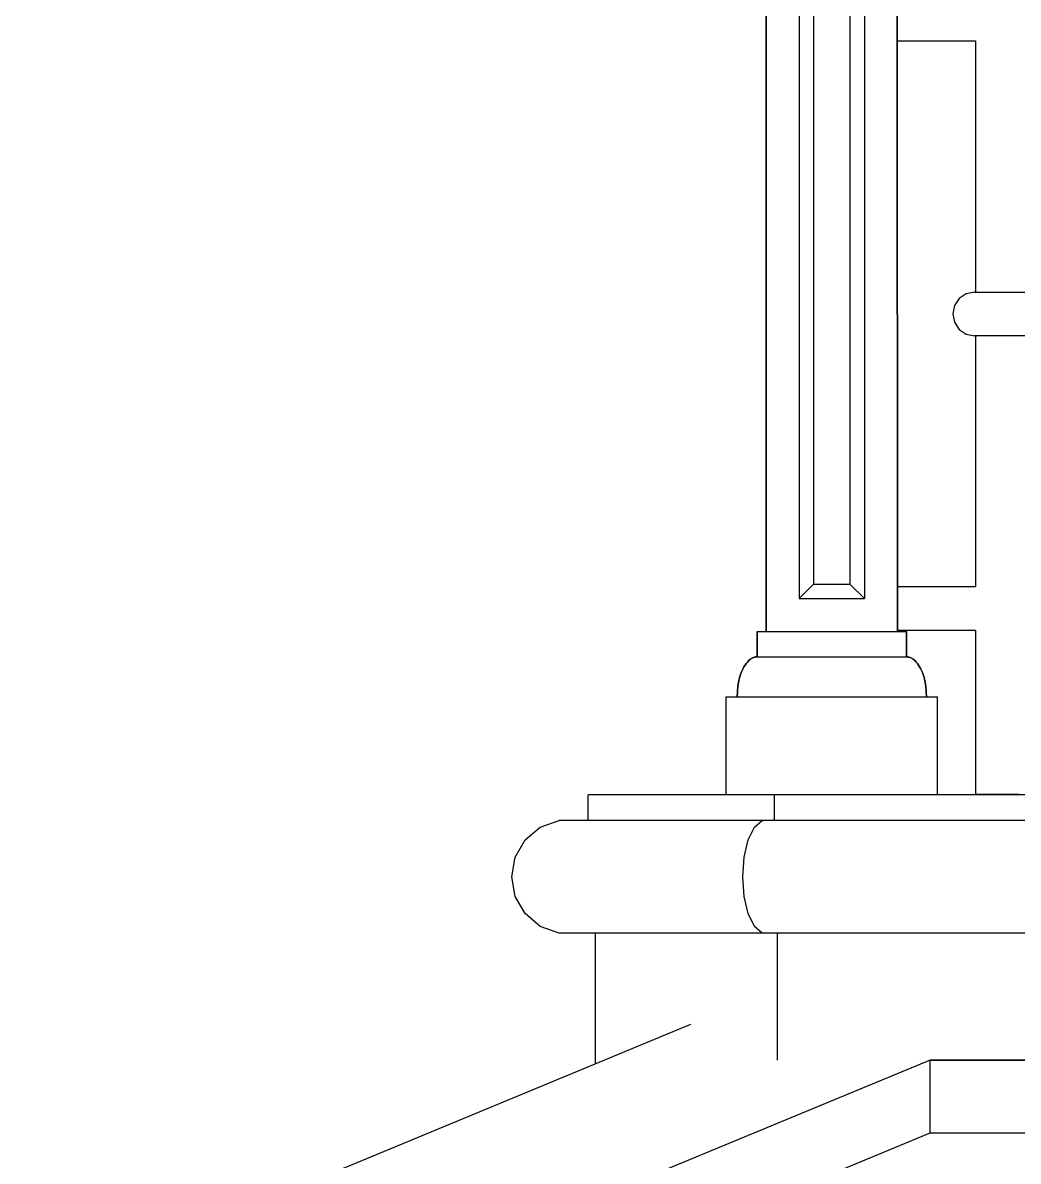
# Model space of a CAD drawing. Header units: millimetres. Extents: x -11840 to 12480, y -4119 to 5972.
# Drawn here: x -8206.9 to -7933.5, y 743.1 to 1055.9 of the extents above; entities that cross this region are included whole.
import ezdxf

# ---------------------------------------------------------------- set-up
doc = ezdxf.new("R2010")
doc.units = ezdxf.units.MM

msp = doc.modelspace()

# ---------------------------------------------------------------- linework, layer by layer
at = {"color": 251, "true_color": 0x666666}
for p, q in [((-8002.71, 888.67), (-8002.71, 1109.53)), ((-8002.71, 888.67), (-8002.71, 1109.53)), ((-8002.71, 1109.53), (-8002.71, 888.67)), ((-8002.71, 1109.53), (-8002.71, 888.67)), ((-7966.72, 1109.53), (-7966.71, 888.67)), ((-7966.72, 1109.53), (-7966.71, 888.67)), ((-7966.71, 888.67), (-7966.72, 1109.53)), ((-7966.71, 888.67), (-7966.72, 1109.53)), ((-8005.21, 881.67), (-8005.21, 888.67)), ((-8005.21, 888.67), (-7964.21, 888.67)), ((-8005.21, 881.67), (-8005.21, 888.67)), ((-8005.21, 888.67), (-7964.21, 888.67)), ((-8005.21, 888.67), (-7964.21, 888.67)), ((-8005.21, 888.67), (-8005.21, 881.67)), ((-8005.21, 888.67), (-8005.21, 881.67)), ((-8005.21, 888.67), (-7964.21, 888.67)), ((-7964.21, 888.67), (-7964.21, 881.67)), ((-7964.21, 888.67), (-7964.21, 881.67)), ((-7964.21, 881.67), (-7964.21, 888.67)), ((-7964.21, 881.67), (-7964.21, 888.67)), ((-8009.1, 878.45), (-8008.84, 878.93)), ((-8009.1, 878.45), (-8008.84, 878.93)), ((-8008.84, 878.93), (-8009.1, 878.45)), ((-8008.84, 878.93), (-8009.1, 878.45)), ((-8008.84, 878.93), (-8008.55, 879.39)), ((-8008.84, 878.93), (-8008.55, 879.39)), ((-8008.55, 879.39), (-8008.84, 878.93)), ((-8008.55, 879.39), (-8008.84, 878.93)), ((-8008.55, 879.39), (-8008.22, 879.83)), ((-8008.55, 879.39), (-8008.22, 879.83)), ((-8008.22, 879.83), (-8008.55, 879.39)), ((-8008.22, 879.83), (-8008.55, 879.39)), ((-8008.22, 879.83), (-8007.87, 880.24)), ((-8008.22, 879.83), (-8007.87, 880.24)), ((-8007.87, 880.24), (-8008.22, 879.83)), ((-8007.87, 880.24), (-8008.22, 879.83)), ((-8007.87, 880.24), (-8007.49, 880.63)), ((-8007.87, 880.24), (-8007.49, 880.63)), ((-8007.49, 880.63), (-8007.87, 880.24)), ((-8007.49, 880.63), (-8007.87, 880.24)), ((-8007.49, 880.63), (-8007.08, 881)), ((-8007.49, 880.63), (-8007.08, 881)), ((-8007.08, 881), (-8007.49, 880.63)), ((-8007.08, 881), (-8007.49, 880.63)), ((-8007.08, 881), (-8006.92, 881.12)), ((-8007.08, 881), (-8006.92, 881.12)), ((-8006.92, 881.12), (-8007.08, 881)), ((-8006.92, 881.12), (-8007.08, 881)), ((-8006.92, 881.12), (-8006.75, 881.23)), ((-8006.92, 881.12), (-8006.75, 881.23)), ((-8006.75, 881.23), (-8006.92, 881.12)), ((-8006.75, 881.23), (-8006.92, 881.12)), ((-8006.75, 881.23), (-8006.57, 881.33)), ((-8006.75, 881.23), (-8006.57, 881.33)), ((-8006.57, 881.33), (-8006.75, 881.23)), ((-8006.57, 881.33), (-8006.75, 881.23)), ((-8006.57, 881.33), (-8006.39, 881.42)), ((-8006.57, 881.33), (-8006.39, 881.42)), ((-8006.39, 881.42), (-8006.57, 881.33)), ((-8006.39, 881.42), (-8006.57, 881.33)), ((-8006.39, 881.42), (-8006.2, 881.5)), ((-8006.39, 881.42), (-8006.2, 881.5)), ((-8006.2, 881.5), (-8006.39, 881.42)), ((-8006.2, 881.5), (-8006.39, 881.42)), ((-8006.2, 881.5), (-8006.01, 881.56)), ((-8006.2, 881.5), (-8006.01, 881.56)), ((-8006.01, 881.56), (-8006.2, 881.5)), ((-8006.01, 881.56), (-8006.2, 881.5)), ((-8006.01, 881.56), (-8005.82, 881.61)), ((-8006.01, 881.56), (-8005.82, 881.61)), ((-8005.82, 881.61), (-8006.01, 881.56)), ((-8005.82, 881.61), (-8006.01, 881.56)), ((-8005.82, 881.61), (-8005.62, 881.64)), ((-8005.82, 881.61), (-8005.62, 881.64)), ((-8005.62, 881.64), (-8005.82, 881.61)), ((-8005.62, 881.64), (-8005.82, 881.61)), ((-8005.62, 881.64), (-8005.42, 881.66)), ((-8005.62, 881.64), (-8005.42, 881.66)), ((-8005.42, 881.66), (-8005.62, 881.64)), ((-8005.42, 881.66), (-8005.62, 881.64)), ((-8005.42, 881.66), (-8005.21, 881.67)), ((-8005.42, 881.66), (-8005.21, 881.67)), ((-8005.42, 881.66), (-8005.21, 881.67)), ((-8005.42, 881.66), (-8005.21, 881.67)), ((-8005.21, 881.67), (-8005.42, 881.66)), ((-8005.21, 881.67), (-8005.42, 881.66)), ((-8005.42, 881.66), (-8005.21, 881.66)), ((-8005.42, 881.66), (-8005.21, 881.66)), ((-8005.42, 881.66), (-8005.42, 881.66)), ((-8005.42, 881.66), (-8005.42, 881.66)), ((-8005.21, 881.67), (-7964.21, 881.67)), ((-8005.21, 881.67), (-7964.21, 881.67)), ((-8005.21, 881.67), (-7964.21, 881.67)), ((-8005.21, 881.66), (-8005.21, 881.67)), ((-8005.21, 881.67), (-7964.21, 881.67)), ((-8005.21, 881.66), (-8005.21, 881.67)), ((-8005.21, 881.66), (-8005.15, 881.66)), ((-8005.21, 881.66), (-8005.15, 881.66)), ((-8005.15, 881.66), (-8005.12, 881.66)), ((-8005.15, 881.66), (-8005.12, 881.66)), ((-8005.12, 881.66), (-7984.71, 881.66)), ((-8005.12, 881.66), (-7984.71, 881.66)), ((-7984.71, 881.66), (-7964.21, 881.66)), ((-7984.71, 881.66), (-7964.21, 881.66)), ((-7964.21, 881.67), (-7964.01, 881.66)), ((-7964.21, 881.67), (-7964.01, 881.66)), ((-7964.21, 881.67), (-7964.01, 881.66)), ((-7964.21, 881.67), (-7964.01, 881.66)), ((-7964.01, 881.66), (-7964.21, 881.67)), ((-7964.21, 881.66), (-7964.21, 881.67)), ((-7964.01, 881.66), (-7964.21, 881.67)), ((-7964.21, 881.66), (-7964.21, 881.67)), ((-7964.21, 881.66), (-7964.01, 881.66)), ((-7964.21, 881.66), (-7964.01, 881.66)), ((-7964.01, 881.66), (-7963.81, 881.64)), ((-7964.01, 881.66), (-7963.81, 881.64)), ((-7964.01, 881.66), (-7964.01, 881.66)), ((-7964.01, 881.66), (-7964.01, 881.66)), ((-7964.01, 881.66), (-7964.01, 881.66)), ((-7963.81, 881.64), (-7964.01, 881.66)), ((-7964.01, 881.66), (-7964.01, 881.66)), ((-7964.01, 881.66), (-7964.01, 881.66)), ((-7964.01, 881.66), (-7964.01, 881.66)), ((-7963.81, 881.64), (-7964.01, 881.66)), ((-7963.81, 881.64), (-7963.61, 881.61)), ((-7963.81, 881.64), (-7963.61, 881.61)), ((-7963.61, 881.61), (-7963.81, 881.64)), ((-7963.61, 881.61), (-7963.81, 881.64)), ((-7963.61, 881.61), (-7963.42, 881.56)), ((-7963.61, 881.61), (-7963.42, 881.56)), ((-7963.42, 881.56), (-7963.61, 881.61)), ((-7963.42, 881.56), (-7963.61, 881.61)), ((-7963.42, 881.56), (-7963.22, 881.5)), ((-7963.42, 881.56), (-7963.22, 881.5)), ((-7963.22, 881.5), (-7963.42, 881.56)), ((-7963.22, 881.5), (-7963.42, 881.56)), ((-7963.22, 881.5), (-7963.04, 881.42)), ((-7963.22, 881.5), (-7963.04, 881.42)), ((-7963.04, 881.42), (-7963.22, 881.5)), ((-7963.04, 881.42), (-7963.22, 881.5)), ((-7963.04, 881.42), (-7962.85, 881.33)), ((-7963.04, 881.42), (-7962.85, 881.33)), ((-7962.85, 881.33), (-7963.04, 881.42)), ((-7962.85, 881.33), (-7963.04, 881.42)), ((-7962.85, 881.33), (-7962.68, 881.23)), ((-7962.85, 881.33), (-7962.68, 881.23)), ((-7962.68, 881.23), (-7962.85, 881.33)), ((-7962.68, 881.23), (-7962.85, 881.33)), ((-7962.68, 881.23), (-7962.51, 881.12)), ((-7962.68, 881.23), (-7962.51, 881.12)), ((-7962.51, 881.12), (-7962.68, 881.23)), ((-7962.51, 881.12), (-7962.68, 881.23)), ((-7962.51, 881.12), (-7962.35, 881)), ((-7962.51, 881.12), (-7962.35, 881)), ((-7962.35, 881), (-7962.51, 881.12)), ((-7962.35, 881), (-7962.51, 881.12)), ((-7962.35, 881), (-7961.94, 880.63)), ((-7962.35, 881), (-7961.94, 880.63)), ((-7961.94, 880.63), (-7962.35, 881)), ((-7961.94, 880.63), (-7962.35, 881)), ((-7961.94, 880.63), (-7961.56, 880.24)), ((-7961.94, 880.63), (-7961.56, 880.24)), ((-7961.56, 880.24), (-7961.94, 880.63)), ((-7961.56, 880.24), (-7961.94, 880.63)), ((-7961.56, 880.24), (-7961.2, 879.83)), ((-7961.56, 880.24), (-7961.2, 879.83)), ((-7961.2, 879.83), (-7961.56, 880.24)), ((-7961.2, 879.83), (-7961.56, 880.24)), ((-7961.2, 879.83), (-7960.88, 879.39)), ((-7961.2, 879.83), (-7960.88, 879.39)), ((-7960.88, 879.39), (-7961.2, 879.83)), ((-7960.88, 879.39), (-7961.2, 879.83)), ((-7960.88, 879.39), (-7960.59, 878.93)), ((-7960.88, 879.39), (-7960.59, 878.93)), ((-7960.59, 878.93), (-7960.88, 879.39)), ((-7960.59, 878.93), (-7960.88, 879.39)), ((-7960.59, 878.93), (-7960.32, 878.45)), ((-7960.59, 878.93), (-7960.32, 878.45)), ((-7960.32, 878.45), (-7960.59, 878.93)), ((-7960.32, 878.45), (-7960.59, 878.93)), ((-8010.26, 875.12), (-8009.97, 876.26)), ((-8010.26, 875.12), (-8009.97, 876.26)), ((-8009.97, 876.26), (-8010.26, 875.12)), ((-8009.97, 876.26), (-8010.26, 875.12)), ((-8009.97, 876.26), (-8009.58, 877.37)), ((-8009.97, 876.26), (-8009.58, 877.37)), ((-8009.58, 877.37), (-8009.97, 876.26)), ((-8009.58, 877.37), (-8009.97, 876.26)), ((-8009.58, 877.37), (-8009.1, 878.45)), ((-8009.58, 877.37), (-8009.1, 878.45)), ((-8009.1, 878.45), (-8009.58, 877.37)), ((-8009.1, 878.45), (-8009.58, 877.37)), ((-7960.32, 878.45), (-7959.84, 877.37)), ((-7960.32, 878.45), (-7959.84, 877.37)), ((-7959.84, 877.37), (-7960.32, 878.45)), ((-7959.84, 877.37), (-7960.32, 878.45)), ((-7959.84, 877.37), (-7959.46, 876.26)), ((-7959.84, 877.37), (-7959.46, 876.26)), ((-7959.46, 876.26), (-7959.84, 877.37)), ((-7959.46, 876.26), (-7959.84, 877.37)), ((-7959.46, 876.26), (-7959.17, 875.12)), ((-7959.46, 876.26), (-7959.17, 875.12)), ((-7959.17, 875.12), (-7959.46, 876.26)), ((-7959.17, 875.12), (-7959.46, 876.26)), ((-8010.66, 872.16), (-8010.51, 873.65)), ((-8010.66, 872.16), (-8010.51, 873.65)), ((-8010.51, 873.65), (-8010.66, 872.16)), ((-8010.51, 873.65), (-8010.66, 872.16)), ((-8010.51, 873.65), (-8010.26, 875.12)), ((-8010.51, 873.65), (-8010.26, 875.12)), ((-8010.26, 875.12), (-8010.51, 873.65)), ((-8010.26, 875.12), (-8010.51, 873.65)), ((-7959.17, 875.12), (-7958.92, 873.65)), ((-7959.17, 875.12), (-7958.92, 873.65)), ((-7958.92, 873.65), (-7959.17, 875.12)), ((-7958.92, 873.65), (-7959.17, 875.12)), ((-7958.92, 873.65), (-7958.76, 872.16)), ((-7958.92, 873.65), (-7958.76, 872.16)), ((-7958.76, 872.16), (-7958.92, 873.65)), ((-7958.76, 872.16), (-7958.92, 873.65)), ((-8013.71, 843.73), (-8013.71, 870.67)), ((-8013.71, 870.67), (-7955.71, 870.67)), ((-8013.71, 870.67), (-7955.71, 870.67)), ((-8013.71, 843.73), (-8013.71, 870.67)), ((-8013.71, 843.73), (-8013.71, 870.67)), ((-8013.71, 843.73), (-8013.71, 870.67)), ((-8013.71, 870.67), (-7955.71, 870.67)), ((-8013.71, 843.73), (-8013.71, 870.67)), ((-8013.71, 870.67), (-7955.71, 870.67)), ((-8013.71, 843.73), (-8013.71, 870.67)), ((-8010.71, 870.67), (-8010.66, 872.16)), ((-8010.71, 870.67), (-8010.66, 872.16)), ((-8010.66, 872.16), (-8010.71, 870.67)), ((-8010.66, 872.16), (-8010.71, 870.67)), ((-7958.76, 872.16), (-7958.71, 870.67)), ((-7958.76, 872.16), (-7958.71, 870.67)), ((-7958.71, 870.67), (-7958.76, 872.16)), ((-7958.71, 870.67), (-7958.76, 872.16)), ((-7955.71, 843.73), (-7955.71, 870.67)), ((-7955.71, 843.73), (-7955.71, 870.67)), ((-7955.71, 843.73), (-7955.71, 870.67)), ((-7955.71, 843.73), (-7955.71, 870.67)), ((-8051.65, 836.73), (-8051.65, 843.73)), ((-8000.48, 843.73), (-8051.65, 843.73)), ((-8051.65, 836.73), (-8051.65, 843.73)), ((-8000.48, 843.73), (-8051.65, 843.73)), ((-8000.48, 836.73), (-8000.48, 843.73)), ((-7068.83, 843.73), (-8000.48, 843.73)), ((-8000.48, 836.73), (-8000.48, 843.73)), ((-7068.83, 843.73), (-8000.48, 843.73)), ((-8064.79, 834.86), (-8059.65, 836.73)), ((-8064.79, 834.86), (-8059.65, 836.73)), ((-8003.8, 836.73), (-8059.65, 836.73)), ((-8003.8, 836.73), (-8059.65, 836.73)), ((-8005.92, 834.86), (-8003.8, 836.73)), ((-8005.92, 834.86), (-8003.8, 836.73)), ((-7065.51, 836.73), (-8003.8, 836.73)), ((-7065.51, 836.73), (-8003.8, 836.73)), ((-8068.97, 831.35), (-8064.79, 834.86)), ((-8068.97, 831.35), (-8064.79, 834.86)), ((-8007.66, 831.35), (-8005.92, 834.86)), ((-8007.66, 831.35), (-8005.92, 834.86)), ((-8071.7, 826.61), (-8068.97, 831.35)), ((-8071.7, 826.61), (-8068.97, 831.35)), ((-8008.79, 826.61), (-8007.66, 831.35)), ((-8008.79, 826.61), (-8007.66, 831.35)), ((-8072.65, 821.23), (-8071.7, 826.61)), ((-8072.65, 821.23), (-8071.7, 826.61)), ((-8009.18, 821.23), (-8008.79, 826.61)), ((-8009.18, 821.23), (-8008.79, 826.61)), ((-8071.7, 815.85), (-8072.65, 821.23)), ((-8071.7, 815.85), (-8072.65, 821.23)), ((-8008.79, 815.85), (-8009.18, 821.23)), ((-8008.79, 815.85), (-8009.18, 821.23)), ((-8068.97, 811.12), (-8071.7, 815.85)), ((-8068.97, 811.12), (-8071.7, 815.85)), ((-8007.66, 811.12), (-8008.79, 815.85)), ((-8007.66, 811.12), (-8008.79, 815.85)), ((-8064.79, 807.6), (-8068.97, 811.12)), ((-8064.79, 807.6), (-8068.97, 811.12)), ((-8005.92, 807.6), (-8007.66, 811.12)), ((-8005.92, 807.6), (-8007.66, 811.12)), ((-8059.65, 805.73), (-8064.79, 807.6)), ((-8059.65, 805.73), (-8064.79, 807.6)), ((-8003.8, 805.73), (-8005.92, 807.6)), ((-8003.8, 805.73), (-8005.92, 807.6)), ((-8003.8, 805.73), (-8059.65, 805.73)), ((-8003.8, 805.73), (-8059.65, 805.73)), ((-8049.65, 769.87), (-8049.65, 805.73)), ((-8049.65, 769.87), (-8049.65, 805.73)), ((-7065.51, 805.73), (-8003.8, 805.73)), ((-7065.51, 805.73), (-8003.8, 805.73)), ((-7999.65, 770.84), (-7999.65, 805.73)), ((-7999.65, 770.84), (-7999.65, 805.73)), ((-9339.71, 235.73), (-8023.43, 780.72)), ((-9339.71, 235.73), (-8023.43, 780.72)), ((-7957.73, 770.88), (-9250.23, 235.73)), ((-7957.73, 770.88), (-9250.23, 235.73)), ((-7957.73, 750.88), (-7957.73, 770.88)), ((-7957.73, 770.88), (-7111.58, 770.88)), ((-7957.73, 750.88), (-7957.73, 770.88)), ((-7957.73, 770.88), (-7111.58, 770.88)), ((-7111.58, 770.84), (-7957.73, 770.84)), ((-7111.58, 770.84), (-7957.73, 770.84)), ((-9250.23, 215.73), (-7957.73, 750.88)), ((-9250.23, 215.73), (-7957.73, 750.88)), ((-7957.73, 750.88), (-7111.58, 750.88)), ((-7957.73, 750.88), (-7111.58, 750.88))]:
    msp.add_line(p, q, dxfattribs=at)
at = {"color": 253, "true_color": 0x999999}
for p, q in [((-7993.71, 1100.53), (-7993.71, 897.67)), ((-7993.71, 1100.53), (-7993.71, 897.67)), ((-7993.71, 1100.53), (-7993.71, 897.67)), ((-7993.71, 1100.53), (-7993.71, 897.67)), ((-7975.72, 1100.53), (-7975.72, 897.67)), ((-7975.72, 1100.53), (-7975.72, 897.67)), ((-7975.72, 1100.53), (-7975.72, 897.67)), ((-7975.72, 1100.53), (-7975.72, 897.67)), ((-7989.71, 1096.53), (-7989.71, 901.67)), ((-7989.71, 1096.53), (-7989.71, 901.67)), ((-7989.71, 1096.53), (-7989.71, 901.67)), ((-7989.71, 1096.53), (-7989.71, 901.67)), ((-7979.72, 1096.53), (-7979.72, 901.67)), ((-7979.72, 1096.53), (-7979.72, 901.67)), ((-7979.72, 1096.53), (-7979.72, 901.67)), ((-7979.72, 1096.53), (-7979.72, 901.67)), ((-7989.71, 901.67), (-7993.71, 897.67)), ((-7989.71, 901.67), (-7993.71, 897.67)), ((-7989.71, 901.67), (-7993.71, 897.67)), ((-7989.71, 901.67), (-7993.71, 897.67)), ((-7989.71, 901.67), (-7979.72, 901.67)), ((-7989.71, 901.67), (-7979.72, 901.67)), ((-7989.71, 901.67), (-7979.72, 901.67)), ((-7989.71, 901.67), (-7979.72, 901.67)), ((-7979.72, 901.67), (-7975.72, 897.67)), ((-7979.72, 901.67), (-7975.72, 897.67)), ((-7979.72, 901.67), (-7975.72, 897.67)), ((-7979.72, 901.67), (-7975.72, 897.67)), ((-7993.71, 897.67), (-7975.72, 897.67)), ((-7993.71, 897.67), (-7975.72, 897.67)), ((-7993.71, 897.67), (-7975.72, 897.67)), ((-7993.71, 897.67), (-7975.72, 897.67))]:
    msp.add_line(p, q, dxfattribs=at)
at = {"color": 8, "true_color": 0x737373}
for p, q in [((-7966.72, 1050.87), (-7945.22, 1050.87)), ((-7966.72, 1050.87), (-7945.22, 1050.87)), ((-7945.22, 1050.87), (-7945.22, 981.87)), ((-7945.22, 1050.87), (-7945.22, 981.87)), ((-7949.74, 980.11), (-7951.04, 978.16)), ((-7949.74, 980.11), (-7951.04, 978.16)), ((-7947.79, 981.41), (-7949.74, 980.11)), ((-7947.79, 981.41), (-7949.74, 980.11)), ((-7945.49, 981.87), (-7947.79, 981.41)), ((-7945.49, 981.87), (-7947.79, 981.41)), ((-7945.49, 981.87), (-7922.94, 981.87)), ((-7945.49, 981.87), (-7922.94, 981.87)), ((-7951.04, 978.16), (-7951.49, 975.87)), ((-7951.04, 978.16), (-7951.49, 975.87)), ((-7951.49, 975.87), (-7951.04, 973.57)), ((-7951.49, 975.87), (-7951.04, 973.57)), ((-7951.04, 973.57), (-7949.74, 971.62)), ((-7951.04, 973.57), (-7949.74, 971.62)), ((-7949.74, 971.62), (-7947.79, 970.32)), ((-7949.74, 971.62), (-7947.79, 970.32)), ((-7947.79, 970.32), (-7945.49, 969.87)), ((-7947.79, 970.32), (-7945.49, 969.87)), ((-7922.94, 969.87), (-7945.49, 969.87)), ((-7922.94, 969.87), (-7945.49, 969.87)), ((-7945.22, 969.87), (-7945.22, 900.87)), ((-7945.22, 969.87), (-7945.22, 900.87)), ((-7945.22, 900.87), (-7966.71, 900.87)), ((-7945.22, 900.87), (-7966.71, 900.87)), ((-7945.22, 888.87), (-7966.71, 888.87)), ((-7945.22, 888.87), (-7966.71, 888.87)), ((-7945.22, 888.87), (-7945.22, 843.87)), ((-7945.22, 888.87), (-7945.22, 843.87)), ((-7933.22, 843.87), (-7945.22, 843.87)), ((-7933.22, 843.87), (-7945.22, 843.87))]:
    msp.add_line(p, q, dxfattribs=at)
msp.add_line((-8005.62, 881.64), (-8005.62, 881.65))
msp.add_line((-8005.62, 881.64), (-8005.62, 881.65))

doc.saveas('drawing.dxf')
